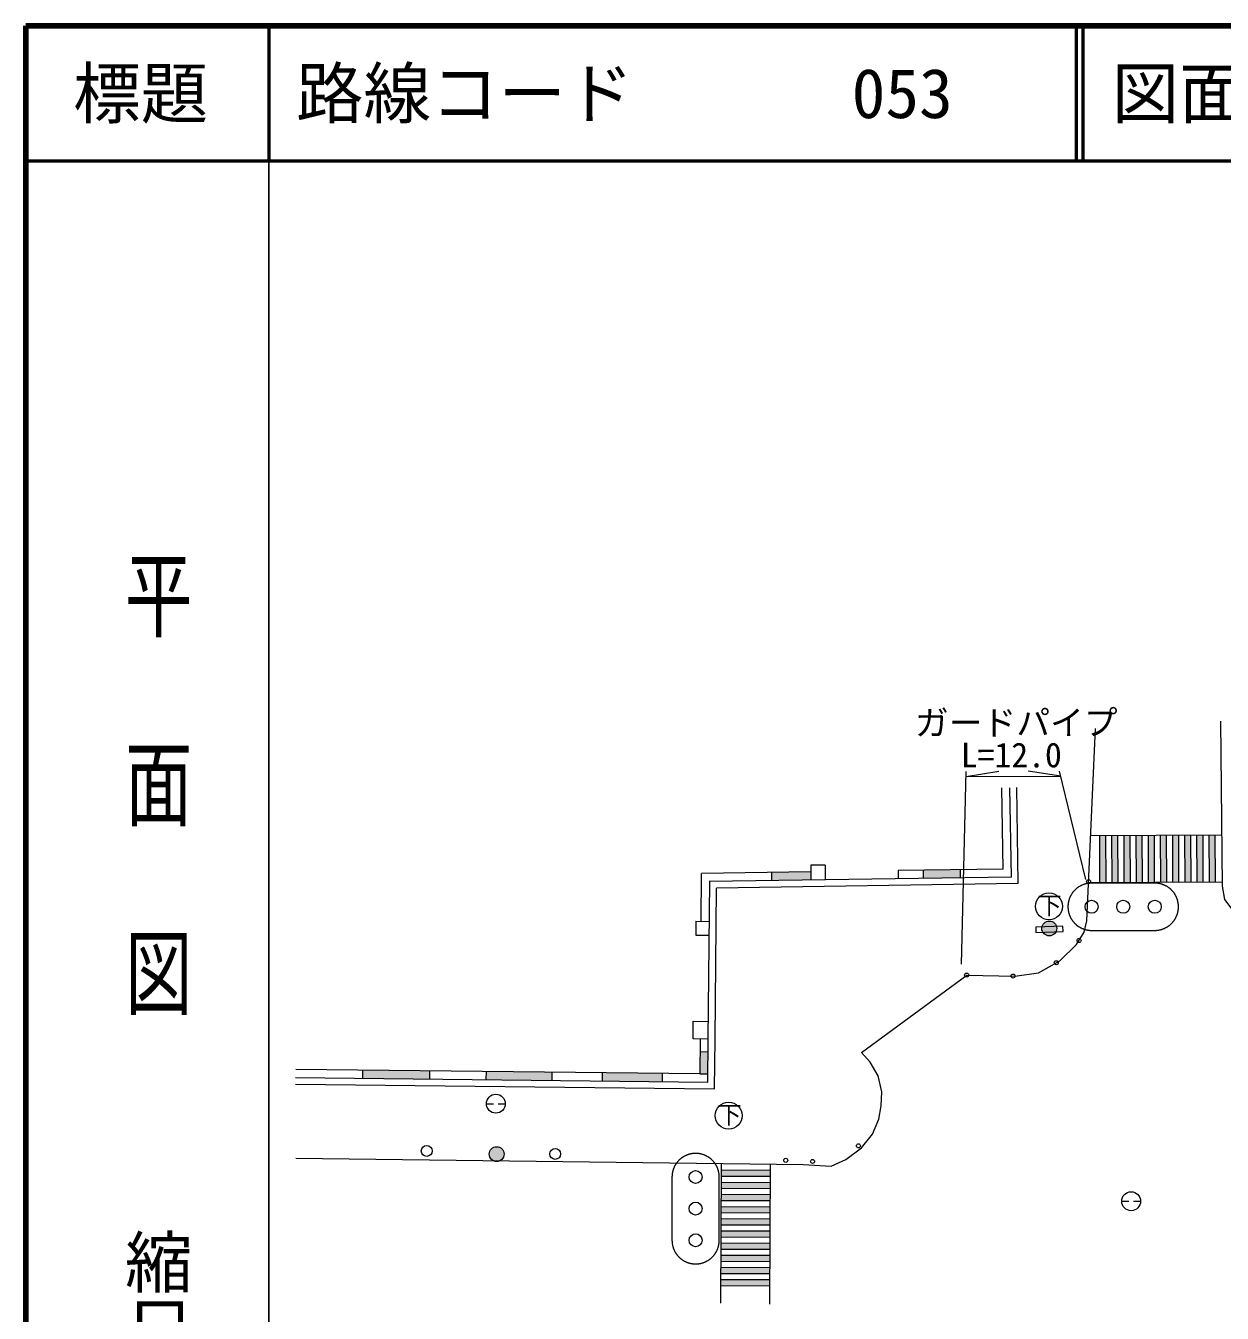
# Model space of a CAD drawing. Units: millimetres at full size, sheet at 1:1000; details may follow other scales. Extents: x 40000 to 680000, y 20000 to 380000.
# Drawn here: x 40000 to 128573, y 284714 to 380000 of the extents above; entities that cross this region are included whole.
import ezdxf
from ezdxf.enums import TextEntityAlignment as Align

# ---------------------------------------------------------------- set-up
doc = ezdxf.new("R2010")
doc.units = ezdxf.units.MM
doc.header["$LTSCALE"] = 1000
for name, color, linetype, lineweight in [('M-BGD', 7, 'Continuous', 13), ('M-BGD-EXST', 7, 'Continuous', 13), ('M-STR-HTXT', 7, 'Continuous', 13), ('M-STR-STRC', 7, 'Continuous', 13), ('M-TTL', 2, 'Continuous', 140), ('M-TTL-BAND', 7, 'Continuous', 25), ('M-TTL-LINE', 7, 'Continuous', 50)]:
    doc.layers.add(name, color=color, linetype=linetype, lineweight=lineweight)
doc.layers.add('M-TTL-TXT', color=7, linetype='Continuous')
doc.styles.add('@ＭＳ ゴシック', font='')
doc.styles.add('ＭＳ ゴシック', font='')
doc.styles.get('@ＭＳ ゴシック').set_extended_font_data('@MS Gothic')
doc.styles.get('ＭＳ ゴシック').set_extended_font_data('MS Gothic')

msp = doc.modelspace()

# ---------------------------------------------------------------- hatches: boundary and pattern name
at = {"layer": 'M-BGD'}
for points in [[(95195, 317337), (95203, 316737), (98127, 316780), (98118, 317380)], [(106430, 317503), (106438, 316903), (109170, 316944), (109161, 317544)], [(115270, 312960, 0.16282), (115509, 312706), (116015, 312700, 0.40531), (116267, 313423, 1)], [(115509, 312706, 0.24357), (116015, 312700)], [(90513, 304071), (89913, 304077), (89896, 302433), (90496, 302427)], [(64941, 302710), (64934, 302110), (69883, 302055), (69890, 302655)], [(74073, 302609), (74067, 302009), (78932, 301955), (78939, 302555)], [(82672, 302513), (82666, 301913), (87101, 301864), (87108, 302464)], [(74362, 296260, 0.16282), (74602, 296006), (75108, 296000, 0.40531), (75360, 296723, 1)], [(74602, 296006, 0.24357), (75108, 296000)]]:
    msp.add_hatch(color=256, dxfattribs=at).paths.add_polyline_path(points)
at = {"layer": 'M-STR-STRC'}
for points in [[(119953, 320080), (119503, 320078), (119519, 316604), (119969, 316607)], [(120853, 320084), (120403, 320082), (120419, 316609), (120869, 316611)], [(121753, 320088), (121303, 320086), (121319, 316613), (121769, 316615)], [(122653, 320093), (122203, 320091), (122219, 316617), (122669, 316619)], [(123553, 320097), (123103, 320095), (123119, 316621), (123569, 316623)], [(124453, 320101), (124003, 320099), (124019, 316625), (124469, 316627)], [(125353, 320105), (124903, 320103), (124919, 316629), (125369, 316632)], [(126253, 320109), (125803, 320107), (125819, 316634), (126269, 316636)], [(127153, 320113), (126703, 320111), (126719, 316638), (127169, 316640)], [(128053, 320118), (127603, 320115), (127619, 316642), (128069, 316644)], [(95125, 295302), (91497, 295317), (91495, 294867), (95123, 294852)], [(91490, 293517), (91488, 293067), (95116, 293052), (95118, 293502)], [(91493, 294417), (91492, 293967), (95119, 293952), (95121, 294402)], [(91486, 292617), (91484, 292167), (95112, 292152), (95114, 292602)], [(91482, 291717), (91480, 291267), (95108, 291252), (95110, 291702)], [(91479, 290817), (91477, 290367), (95105, 290352), (95106, 290802)], [(91475, 289917), (91473, 289467), (95101, 289452), (95103, 289902)], [(91471, 289017), (91469, 288567), (95097, 288552), (95099, 289002)], [(91468, 288117), (91466, 287667), (95094, 287652), (95095, 288102)], [(91464, 287217), (91462, 286767), (95090, 286752), (95092, 287202)]]:
    msp.add_hatch(color=256, dxfattribs=at).paths.add_polyline_path(points)

# ---------------------------------------------------------------- linework, layer by layer
at = {"layer": 'M-BGD'}
for p, q in [((112354, 317591), (112255, 323599)), ((112964, 317000), (112855, 323609)), ((113472, 316507), (113355, 323617)), ((98118, 317380), (90033, 317260)), ((95195, 317337), (95203, 316737)), ((99170, 317880), (99186, 316796)), ((112354, 317591), (104577, 317476)), ((104577, 317476), (104586, 316876)), ((106430, 317503), (106438, 316903)), ((109161, 317544), (109170, 316944)), ((90001, 313718), (90033, 317260)), ((112964, 317000), (90592, 316668)), ((113472, 316507), (91137, 316176)), ((89614, 313722), (89604, 312697)), ((89614, 313722), (90611, 313712)), ((89604, 312697), (90601, 312687)), ((89913, 304077), (90513, 304071)), ((64941, 302710), (64934, 302110)), ((69890, 302655), (69883, 302055)), ((74073, 302609), (74067, 302009)), ((78939, 302555), (78932, 301955)), ((82672, 302513), (82666, 301913)), ((87108, 302464), (87101, 301864)), ((89896, 302433), (90496, 302427)), ((74100, 300222), (74625, 300222)), ((74975, 300222), (75500, 300222)), ((121129, 293003), (121654, 293003)), ((122004, 293003), (122529, 293003))]:
    msp.add_line(p, q, dxfattribs=at)
for points in [[(60001, 296185), (97560, 295725), (99612, 295605), (100708, 296098), (101861, 296961), (102687, 297969), (103157, 299071), (103332, 300070), (103381, 301090), (103103, 302288), (102502, 303300), (101872, 304021), (109654, 309740), (113219, 309665), (114964, 309913), (116538, 310798), (117790, 312005), (118348, 312913), (118547, 313747), (119178, 327995)], [(128445, 328527), (128560, 316310), (128740, 315342), (129442, 314423), (130078, 313876), (131135, 313356), (132018, 313247), (133114, 313383), (134159, 313918), (135304, 315175), (135620, 316497), (135618, 327119)], [(99170, 317880), (98111, 317864), (98127, 316780)], [(59980, 302165), (90490, 301827), (90523, 305004), (90642, 316669)], [(59974, 301665), (90985, 301321), (91023, 304999), (91137, 316176)], [(90523, 305004), (89401, 305016), (89414, 306323), (90536, 306311)], [(89923, 305010), (89896, 302433), (59987, 302765)]]:
    msp.add_lwpolyline(points, dxfattribs=at)
msp.add_lwpolyline([(114785, 312898), (116784, 312968), (116769, 313368), (114771, 313297)], close=True, dxfattribs=at)
for centre, radius in [((118676, 316660), 150), ((115768, 313191), 550), ((117973, 312302), 150), ((116287, 310657), 150), ((109654, 309740), 150), ((113090, 309668), 150), ((74800, 300222), 700), ((69682, 296726), 400), ((74861, 296491), 550), ((79195, 296505), 400), ((101642, 297102), 150), ((96262, 296031), 150), ((98243, 295948), 150), ((121829, 293003), 700)]:
    msp.add_circle(centre, radius, dxfattribs=at)
at = {"layer": 'M-BGD-EXST'}
for centre in [(115744, 314832), (92037, 299338)]:
    msp.add_circle(centre, 1000, dxfattribs=at)
at = {"layer": 'M-STR-HTXT'}
for p, q in [((109267, 310546), (109622, 324811)), ((109613, 324438), (112037, 324827)), ((109613, 324438), (116623, 324451)), ((116623, 324451), (114198, 324831)), ((118469, 316812), (116529, 324842))]:
    msp.add_line(p, q, dxfattribs=at)
at = {"layer": 'M-STR-STRC'}
for p, q in [((118827, 320075), (128524, 320120)), ((119519, 316604), (119503, 320078)), ((119969, 316607), (119953, 320080)), ((120419, 316609), (120403, 320082)), ((120869, 316611), (120853, 320084)), ((121319, 316613), (121303, 320086)), ((121769, 316615), (121753, 320088)), ((122219, 316617), (122203, 320091)), ((122669, 316619), (122653, 320093)), ((123119, 316621), (123103, 320095)), ((123569, 316623), (123553, 320097)), ((124019, 316625), (124003, 320099)), ((124469, 316627), (124453, 320101)), ((124919, 316629), (124903, 320103)), ((125369, 316632), (125353, 320105)), ((125819, 316634), (125803, 320107)), ((126269, 316636), (126253, 320109)), ((126719, 316638), (126703, 320111)), ((127169, 316640), (127153, 320113)), ((127619, 316642), (127603, 320115)), ((128069, 316644), (128053, 320118)), ((118674, 316601), (128557, 316646)), ((123580, 316548), (118900, 316548)), ((118900, 313048), (123580, 313048)), ((91457, 285460), (91499, 295799)), ((95084, 285389), (95127, 295755)), ((87839, 294796), (87839, 290116)), ((91339, 290116), (91339, 294796)), ((91495, 294867), (95123, 294852)), ((91497, 295317), (95125, 295302)), ((91490, 293517), (95118, 293502)), ((91492, 293967), (95119, 293952)), ((91493, 294417), (95121, 294402)), ((91486, 292617), (95114, 292602)), ((91488, 293067), (95116, 293052)), ((91482, 291717), (95110, 291702)), ((91484, 292167), (95112, 292152)), ((91479, 290817), (95106, 290802)), ((91480, 291267), (95108, 291252)), ((91475, 289917), (95103, 289902)), ((91477, 290367), (95105, 290352)), ((91471, 289017), (95099, 289002)), ((91473, 289467), (95101, 289452)), ((91468, 288117), (95095, 288102)), ((91469, 288567), (95097, 288552)), ((91464, 287217), (95092, 287202)), ((91466, 287667), (95094, 287652)), ((91462, 286767), (95090, 286752))]:
    msp.add_line(p, q, dxfattribs=at)
for points in [[(118900, 316548), (118870, 316548), (118839, 316547), (118808, 316546), (118777, 316544), (118747, 316542), (118716, 316539), (118686, 316535), (118655, 316531), (118625, 316527), (118595, 316521), (118564, 316516), (118534, 316510), (118504, 316503), (118475, 316496), (118445, 316488), (118415, 316480), (118386, 316471), (118357, 316462), (118327, 316452), (118299, 316442), (118270, 316431), (118241, 316419), (118213, 316408), (118185, 316395), (118157, 316383), (118129, 316369), (118102, 316355), (118074, 316341), (118048, 316326), (118021, 316311), (117994, 316296), (117968, 316279), (117942, 316263), (117917, 316246), (117892, 316228), (117867, 316210), (117842, 316192), (117818, 316173), (117794, 316154), (117770, 316134), (117747, 316114), (117724, 316094), (117701, 316073), (117679, 316052), (117657, 316030), (117636, 316008), (117615, 315986), (117594, 315963), (117574, 315940), (117554, 315917), (117535, 315893), (117516, 315869), (117497, 315844), (117479, 315819), (117461, 315794), (117444, 315769), (117427, 315743), (117411, 315717), (117395, 315691), (117380, 315664), (117365, 315638), (117350, 315611), (117336, 315583), (117323, 315556), (117310, 315528), (117297, 315500), (117285, 315472), (117273, 315443), (117262, 315414), (117252, 315386), (117242, 315357), (117232, 315327), (117223, 315298), (117215, 315269), (117207, 315239), (117199, 315209), (117192, 315179), (117186, 315149), (117180, 315119), (117175, 315089), (117170, 315058), (117165, 315028), (117162, 314997), (117158, 314967), (117156, 314936), (117154, 314906), (117152, 314875), (117151, 314844), (117150, 314814), (117150, 314783), (117151, 314752), (117152, 314722), (117154, 314691), (117156, 314660), (117158, 314630), (117162, 314599), (117165, 314569), (117170, 314538), (117175, 314508), (117180, 314478), (117186, 314447), (117192, 314417), (117199, 314388), (117207, 314358), (117215, 314328), (117223, 314299), (117232, 314269), (117242, 314240), (117252, 314211), (117262, 314182), (117273, 314153), (117285, 314125), (117297, 314097), (117310, 314069), (117323, 314041), (117336, 314013), (117350, 313986), (117365, 313959), (117380, 313932), (117395, 313906), (117411, 313879), (117427, 313853), (117444, 313828), (117461, 313802), (117479, 313777), (117497, 313752), (117516, 313728), (117535, 313704), (117554, 313680), (117574, 313657), (117594, 313633), (117615, 313611), (117636, 313588), (117657, 313566), (117679, 313545), (117701, 313523), (117724, 313503), (117747, 313482), (117770, 313462), (117794, 313442), (117818, 313423), (117842, 313404), (117867, 313386), (117892, 313368), (117917, 313351), (117942, 313334), (117968, 313317), (117994, 313301), (118021, 313285), (118048, 313270), (118074, 313255), (118102, 313241), (118129, 313227), (118157, 313214), (118185, 313201), (118213, 313189), (118241, 313177), (118270, 313166), (118299, 313155), (118327, 313145), (118357, 313135), (118386, 313126), (118415, 313117), (118445, 313109), (118475, 313101), (118504, 313094), (118534, 313087), (118564, 313081), (118595, 313075), (118625, 313070), (118655, 313066), (118686, 313061), (118716, 313058), (118747, 313055), (118777, 313053), (118808, 313051), (118839, 313049), (118870, 313049), (118900, 313048)], [(123580, 313048), (123611, 313049), (123642, 313049), (123672, 313051), (123703, 313053), (123734, 313055), (123764, 313058), (123795, 313061), (123825, 313066), (123856, 313070), (123886, 313075), (123916, 313081), (123946, 313087), (123976, 313094), (124006, 313101), (124036, 313109), (124065, 313117), (124095, 313126), (124124, 313135), (124153, 313145), (124182, 313155), (124211, 313166), (124239, 313177), (124268, 313189), (124296, 313201), (124324, 313214), (124351, 313227), (124379, 313241), (124406, 313255), (124433, 313270), (124460, 313285), (124486, 313301), (124512, 313317), (124538, 313334), (124564, 313351), (124589, 313368), (124614, 313386), (124638, 313404), (124663, 313423), (124687, 313442), (124710, 313462), (124734, 313482), (124757, 313503), (124779, 313523), (124801, 313545), (124823, 313566), (124845, 313588), (124866, 313611), (124886, 313633), (124906, 313657), (124926, 313680), (124946, 313704), (124965, 313728), (124983, 313752), (125001, 313777), (125019, 313802), (125036, 313828), (125053, 313853), (125070, 313879), (125085, 313906), (125101, 313932), (125116, 313959), (125130, 313986), (125144, 314013), (125158, 314041), (125171, 314069), (125184, 314097), (125196, 314125), (125207, 314153), (125218, 314182), (125229, 314211), (125239, 314240), (125248, 314269), (125257, 314299), (125266, 314328), (125274, 314358), (125281, 314388), (125288, 314417), (125295, 314447), (125301, 314478), (125306, 314508), (125311, 314538), (125315, 314569), (125319, 314599), (125322, 314630), (125325, 314660), (125327, 314691), (125329, 314722), (125330, 314752), (125330, 314783), (125330, 314814), (125330, 314844), (125329, 314875), (125327, 314906), (125325, 314936), (125322, 314967), (125319, 314997), (125315, 315028), (125311, 315058), (125306, 315089), (125301, 315119), (125295, 315149), (125288, 315179), (125281, 315209), (125274, 315239), (125266, 315269), (125257, 315298), (125248, 315327), (125239, 315357), (125229, 315386), (125218, 315414), (125207, 315443), (125196, 315472), (125184, 315500), (125171, 315528), (125158, 315556), (125144, 315583), (125130, 315611), (125116, 315638), (125101, 315664), (125085, 315691), (125070, 315717), (125053, 315743), (125036, 315769), (125019, 315794), (125001, 315819), (124983, 315844), (124965, 315869), (124946, 315893), (124926, 315917), (124906, 315940), (124886, 315963), (124866, 315986), (124845, 316008), (124823, 316030), (124801, 316052), (124779, 316073), (124757, 316094), (124734, 316114), (124710, 316134), (124687, 316154), (124663, 316173), (124638, 316192), (124614, 316210), (124589, 316228), (124564, 316246), (124538, 316263), (124512, 316279), (124486, 316296), (124460, 316311), (124433, 316326), (124406, 316341), (124379, 316355), (124351, 316369), (124324, 316383), (124296, 316395), (124268, 316408), (124239, 316419), (124211, 316431), (124182, 316442), (124153, 316452), (124124, 316462), (124095, 316471), (124065, 316480), (124036, 316488), (124006, 316496), (123976, 316503), (123946, 316510), (123916, 316516), (123886, 316521), (123856, 316527), (123825, 316531), (123795, 316535), (123764, 316539), (123734, 316542), (123703, 316544), (123672, 316546), (123642, 316547), (123611, 316548), (123580, 316548)], [(91339, 294796), (91339, 294827), (91338, 294857), (91337, 294888), (91335, 294919), (91332, 294949), (91329, 294980), (91326, 295010), (91322, 295041), (91317, 295071), (91312, 295101), (91307, 295132), (91300, 295162), (91294, 295192), (91287, 295222), (91279, 295251), (91271, 295281), (91262, 295310), (91253, 295340), (91243, 295369), (91232, 295398), (91222, 295426), (91210, 295455), (91199, 295483), (91186, 295511), (91173, 295539), (91160, 295567), (91146, 295594), (91132, 295622), (91117, 295649), (91102, 295675), (91086, 295702), (91070, 295728), (91054, 295754), (91037, 295779), (91019, 295805), (91001, 295830), (90983, 295854), (90964, 295878), (90945, 295902), (90925, 295926), (90905, 295949), (90885, 295972), (90864, 295995), (90843, 296017), (90821, 296039), (90799, 296060), (90777, 296081), (90754, 296102), (90731, 296122), (90707, 296142), (90684, 296161), (90660, 296180), (90635, 296199), (90610, 296217), (90585, 296235), (90560, 296252), (90534, 296269), (90508, 296285), (90482, 296301), (90455, 296317), (90428, 296332), (90401, 296346), (90374, 296360), (90346, 296374), (90319, 296387), (90291, 296399), (90262, 296411), (90234, 296423), (90205, 296434), (90176, 296444), (90147, 296454), (90118, 296464), (90089, 296473), (90059, 296482), (90030, 296490), (90000, 296497), (89970, 296504), (89940, 296510), (89910, 296516), (89880, 296522), (89849, 296526), (89819, 296531), (89788, 296535), (89758, 296538), (89727, 296540), (89697, 296543), (89666, 296544), (89635, 296545), (89605, 296546), (89574, 296546), (89543, 296545), (89512, 296544), (89482, 296543), (89451, 296540), (89420, 296538), (89390, 296535), (89359, 296531), (89329, 296526), (89299, 296522), (89268, 296516), (89238, 296510), (89208, 296504), (89178, 296497), (89149, 296490), (89119, 296482), (89089, 296473), (89060, 296464), (89031, 296454), (89002, 296444), (88973, 296434), (88944, 296423), (88916, 296411), (88888, 296399), (88860, 296387), (88832, 296374), (88804, 296360), (88777, 296346), (88750, 296332), (88723, 296317), (88696, 296301), (88670, 296285), (88644, 296269), (88619, 296252), (88593, 296235), (88568, 296217), (88543, 296199), (88519, 296180), (88495, 296161), (88471, 296142), (88447, 296122), (88424, 296102), (88402, 296081), (88379, 296060), (88357, 296039), (88336, 296017), (88314, 295995), (88293, 295972), (88273, 295949), (88253, 295926), (88233, 295902), (88214, 295878), (88195, 295854), (88177, 295830), (88159, 295805), (88142, 295779), (88125, 295754), (88108, 295728), (88092, 295702), (88076, 295675), (88061, 295649), (88046, 295622), (88032, 295594), (88018, 295567), (88005, 295539), (87992, 295511), (87980, 295483), (87968, 295455), (87957, 295426), (87946, 295398), (87936, 295369), (87926, 295340), (87916, 295310), (87908, 295281), (87899, 295251), (87892, 295222), (87885, 295192), (87878, 295162), (87872, 295132), (87866, 295101), (87861, 295071), (87856, 295041), (87852, 295010), (87849, 294980), (87846, 294949), (87843, 294919), (87842, 294888), (87840, 294857), (87839, 294827), (87839, 294796)], [(87839, 290116), (87839, 290085), (87840, 290054), (87842, 290024), (87843, 289993), (87846, 289963), (87849, 289932), (87852, 289901), (87856, 289871), (87861, 289841), (87866, 289810), (87872, 289780), (87878, 289750), (87885, 289720), (87892, 289690), (87899, 289661), (87908, 289631), (87916, 289601), (87926, 289572), (87936, 289543), (87946, 289514), (87957, 289485), (87968, 289457), (87980, 289429), (87992, 289400), (88005, 289372), (88018, 289345), (88032, 289317), (88046, 289290), (88061, 289263), (88076, 289236), (88092, 289210), (88108, 289184), (88125, 289158), (88142, 289133), (88159, 289107), (88177, 289082), (88195, 289058), (88214, 289033), (88233, 289009), (88253, 288986), (88273, 288963), (88293, 288940), (88314, 288917), (88336, 288895), (88357, 288873), (88379, 288852), (88402, 288831), (88424, 288810), (88447, 288790), (88471, 288770), (88495, 288750), (88519, 288731), (88543, 288713), (88568, 288695), (88593, 288677), (88619, 288660), (88644, 288643), (88670, 288627), (88696, 288611), (88723, 288595), (88750, 288580), (88777, 288566), (88804, 288552), (88832, 288538), (88860, 288525), (88888, 288513), (88916, 288501), (88944, 288489), (88973, 288478), (89002, 288467), (89031, 288457), (89060, 288448), (89089, 288439), (89119, 288430), (89149, 288422), (89178, 288415), (89208, 288408), (89238, 288401), (89268, 288396), (89299, 288390), (89329, 288385), (89359, 288381), (89390, 288377), (89420, 288374), (89451, 288371), (89482, 288369), (89512, 288368), (89543, 288367), (89574, 288366), (89605, 288366), (89635, 288367), (89666, 288368), (89697, 288369), (89727, 288371), (89758, 288374), (89788, 288377), (89819, 288381), (89849, 288385), (89880, 288390), (89910, 288396), (89940, 288401), (89970, 288408), (90000, 288415), (90030, 288422), (90059, 288430), (90089, 288439), (90118, 288448), (90147, 288457), (90176, 288467), (90205, 288478), (90234, 288489), (90262, 288501), (90291, 288513), (90319, 288525), (90346, 288538), (90374, 288552), (90401, 288566), (90428, 288580), (90455, 288595), (90482, 288611), (90508, 288627), (90534, 288643), (90560, 288660), (90585, 288677), (90610, 288695), (90635, 288713), (90660, 288731), (90684, 288750), (90707, 288770), (90731, 288790), (90754, 288810), (90777, 288831), (90799, 288852), (90821, 288873), (90843, 288895), (90864, 288917), (90885, 288940), (90905, 288963), (90925, 288986), (90945, 289009), (90964, 289033), (90983, 289058), (91001, 289082), (91019, 289107), (91037, 289133), (91054, 289158), (91070, 289184), (91086, 289210), (91102, 289236), (91117, 289263), (91132, 289290), (91146, 289317), (91160, 289345), (91173, 289372), (91186, 289400), (91199, 289429), (91210, 289457), (91222, 289485), (91232, 289514), (91243, 289543), (91253, 289572), (91262, 289601), (91271, 289631), (91279, 289661), (91287, 289690), (91294, 289720), (91300, 289750), (91307, 289780), (91312, 289810), (91317, 289841), (91322, 289871), (91326, 289901), (91329, 289932), (91332, 289963), (91335, 289993), (91337, 290024), (91338, 290054), (91339, 290085), (91339, 290116)]]:
    msp.add_lwpolyline(points, dxfattribs=at)
for centre in [(118900, 314798), (121240, 314798), (123580, 314798), (89589, 294796), (89589, 292456), (89589, 290116)]:
    msp.add_circle(centre, 480, dxfattribs=at)
at = {"layer": 'M-TTL'}
for p, q in [((40000, 380000), (40000, 20000)), ((680000, 380000), (40000, 380000))]:
    msp.add_line(p, q, dxfattribs=at)
at = {"layer": 'M-TTL-BAND'}
msp.add_line((58000, 370000), (58000, 20000), dxfattribs=at)
at = {"layer": 'M-TTL-LINE'}
for p, q in [((58000, 380000), (58000, 370000)), ((117750, 380000), (117750, 370000)), ((118250, 380000), (118250, 370000)), ((40000, 370000), (680000, 370000))]:
    msp.add_line(p, q, dxfattribs=at)

# ---------------------------------------------------------------- texts
at = {"layer": 'M-BGD-EXST', "style": 'ＭＳ ゴシック'}
for p in [(114892, 313844), (91184, 298351)]:
    msp.add_text('下', height=1320, dxfattribs=at).set_placement(p, align=Align.BOTTOM_LEFT)
at = {"layer": 'M-STR-HTXT', "style": 'ＭＳ ゴシック'}
for s, p in [('ガードパイプ', (105828, 326941)), ('L=12.0', (109217, 324554))]:
    msp.add_text(s, height=1833, rotation=0.107, dxfattribs=at).set_placement(p, align=Align.BOTTOM_LEFT)
at = {"layer": 'M-TTL-BAND', "style": '@ＭＳ ゴシック', "width": 1.4}
msp.add_text('平  面  図', height=3666, rotation=270, dxfattribs=at).set_placement((49777, 306475), align=Align.MIDDLE_RIGHT)
at = {"layer": 'M-TTL-BAND', "style": '@ＭＳ ゴシック'}
msp.add_text('縮尺千分の一', height=3666, rotation=270, dxfattribs=at).set_placement((49777, 261030), align=Align.MIDDLE_RIGHT)
at = {"layer": 'M-TTL-TXT', "style": 'ＭＳ ゴシック'}
msp.add_text('標題', height=3666, dxfattribs=at).set_placement((48500, 375000), align=Align.MIDDLE_CENTER)
for s, p in [('路線コード', (60000, 375000)), ('053', (101142, 375000)), ('図面コード', (120380, 375000))]:
    msp.add_text(s, height=3666, dxfattribs=at).set_placement(p, align=Align.MIDDLE_LEFT)

doc.saveas('drawing.dxf')
